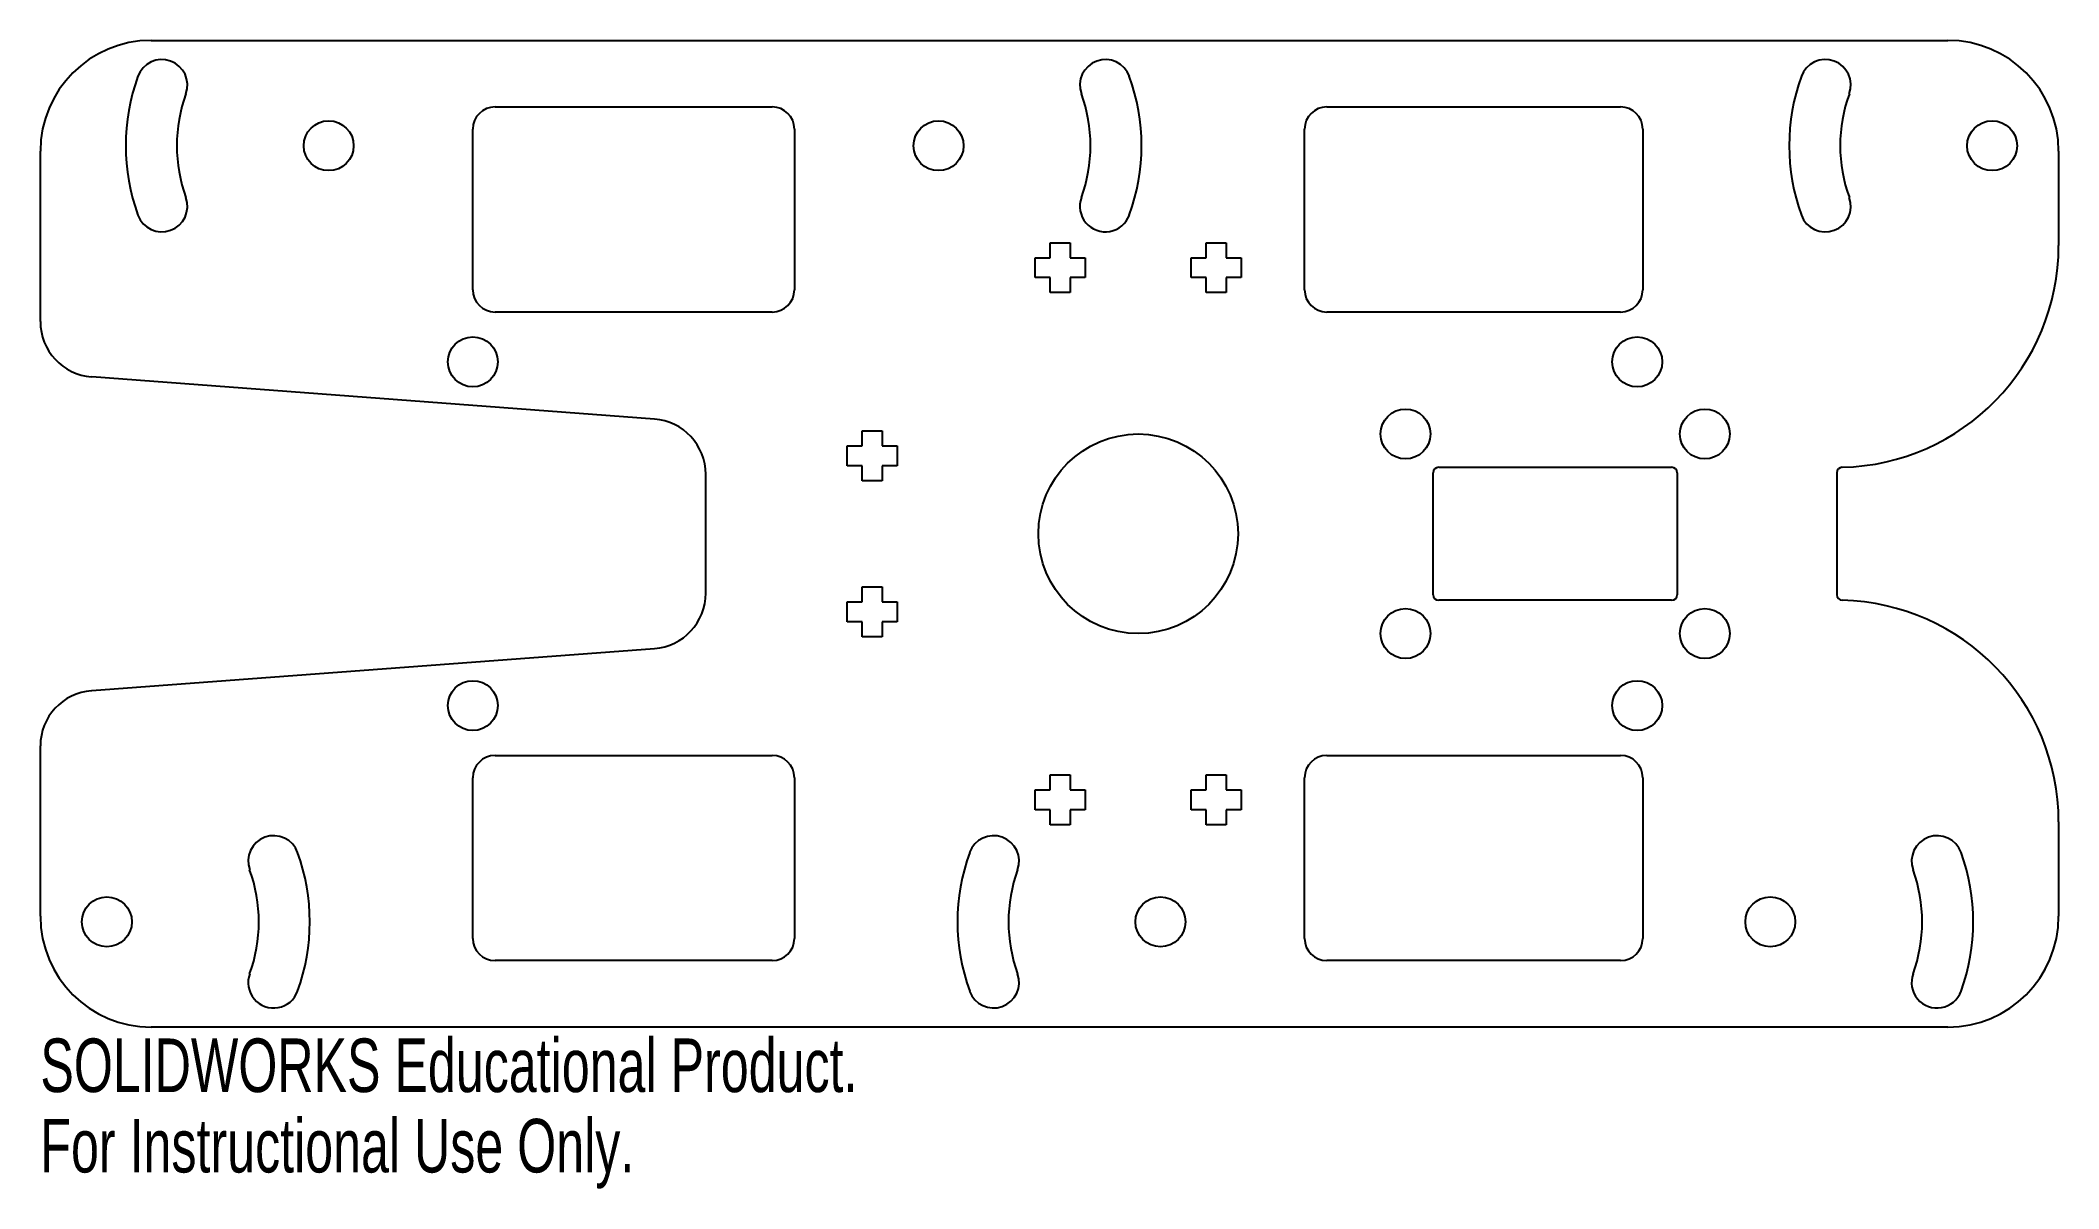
# Model space of a CAD drawing. Header units: millimetres. Extents: x -99 to 83, y -59 to 44.
import ezdxf

# ---------------------------------------------------------------- set-up
doc = ezdxf.new("R2010")
doc.units = ezdxf.units.MM
doc.styles.add('SLDTEXTSTYLE0', font='TXT', dxfattribs={"width": 0.7})

msp = doc.modelspace()

# ---------------------------------------------------------------- linework, layer by layer
at = {"color": 7, "linetype": 'Continuous', "lineweight": 25}
for p, q in [((-89, 44.5), (73, 44.5)), ((-58, 38.5), (-33, 38.5)), ((17, 38.5), (43.5, 38.5)), ((-60, 22), (-60, 36.5)), ((-31, 36.5), (-31, 22)), ((15, 22), (15, 36.5)), ((45.5, 36.5), (45.5, 22)), ((-99, 19.14), (-99, 34.5)), ((83, 34.5), (83, 25.99)), ((-7.93, 24.9), (-7.93, 26.25)), ((-7.93, 26.25), (-6.13, 26.25)), ((-6.13, 26.25), (-6.13, 24.9)), ((6.13, 24.9), (6.13, 26.25)), ((6.13, 26.25), (7.93, 26.25)), ((7.93, 26.25), (7.93, 24.9)), ((-9.28, 24.9), (-7.93, 24.9)), ((-9.28, 23.1), (-9.28, 24.9)), ((-6.13, 24.9), (-4.78, 24.9)), ((-4.78, 24.9), (-4.78, 23.1)), ((4.78, 23.1), (4.78, 24.9)), ((4.78, 24.9), (6.13, 24.9)), ((7.93, 24.9), (9.28, 24.9)), ((9.28, 24.9), (9.28, 23.1)), ((-7.93, 23.1), (-9.28, 23.1)), ((-7.93, 21.75), (-7.93, 23.1)), ((-4.78, 23.1), (-6.13, 23.1)), ((-6.13, 23.1), (-6.13, 21.75)), ((6.13, 23.1), (4.78, 23.1)), ((6.13, 21.75), (6.13, 23.1)), ((9.28, 23.1), (7.93, 23.1)), ((7.93, 23.1), (7.93, 21.75)), ((-6.13, 21.75), (-7.93, 21.75)), ((7.93, 21.75), (6.13, 21.75)), ((-33, 20), (-58, 20)), ((43.5, 20), (17, 20)), ((-43.63, 10.35), (-94.37, 14.15)), ((-24.9, 7.93), (-24.9, 9.28)), ((-24.9, 9.28), (-23.1, 9.28)), ((-23.1, 9.28), (-23.1, 7.93)), ((-26.25, 7.93), (-24.9, 7.93)), ((-26.25, 6.13), (-26.25, 7.93)), ((-23.1, 7.93), (-21.75, 7.93)), ((-21.75, 7.93), (-21.75, 6.13)), ((-24.9, 6.13), (-26.25, 6.13)), ((-24.9, 4.78), (-24.9, 6.13)), ((-21.75, 6.13), (-23.1, 6.13)), ((-23.1, 6.13), (-23.1, 4.78)), ((26.6, -5.5), (26.6, 5.5)), ((27.1, 6), (48.1, 6)), ((48.6, 5.5), (48.6, -5.5)), ((63, 5.5), (63, -5.5)), ((-39, -5.36), (-39, 5.36)), ((-23.1, 4.78), (-24.9, 4.78)), ((-24.9, -6.13), (-24.9, -4.78)), ((-24.9, -4.78), (-23.1, -4.78)), ((-23.1, -4.78), (-23.1, -6.13)), ((-26.25, -7.93), (-26.25, -6.13)), ((-26.25, -6.13), (-24.9, -6.13)), ((-23.1, -6.13), (-21.75, -6.13)), ((-21.75, -6.13), (-21.75, -7.93)), ((48.1, -6), (27.1, -6)), ((-24.9, -7.93), (-26.25, -7.93)), ((-24.9, -9.28), (-24.9, -7.93)), ((-21.75, -7.93), (-23.1, -7.93)), ((-23.1, -7.93), (-23.1, -9.28)), ((-94.37, -14.15), (-43.63, -10.35)), ((-23.1, -9.28), (-24.9, -9.28)), ((-99, -34.5), (-99, -19.14)), ((-58, -20), (-33, -20)), ((17, -20), (43.5, -20)), ((-7.93, -23.1), (-7.93, -21.75)), ((-7.93, -21.75), (-6.13, -21.75)), ((-6.13, -21.75), (-6.13, -23.1)), ((6.13, -23.1), (6.13, -21.75)), ((6.13, -21.75), (7.93, -21.75)), ((7.93, -21.75), (7.93, -23.1)), ((-60, -36.5), (-60, -22)), ((-31, -22), (-31, -36.5)), ((-9.28, -24.9), (-9.28, -23.1)), ((-9.28, -23.1), (-7.93, -23.1)), ((-6.13, -23.1), (-4.78, -23.1)), ((-4.78, -23.1), (-4.78, -24.9)), ((4.78, -24.9), (4.78, -23.1)), ((4.78, -23.1), (6.13, -23.1)), ((7.93, -23.1), (9.28, -23.1)), ((9.28, -23.1), (9.28, -24.9)), ((15, -36.5), (15, -22)), ((45.5, -22), (45.5, -36.5)), ((-7.93, -24.9), (-9.28, -24.9)), ((-7.93, -26.25), (-7.93, -24.9)), ((-4.78, -24.9), (-6.13, -24.9)), ((-6.13, -24.9), (-6.13, -26.25)), ((6.13, -24.9), (4.78, -24.9)), ((6.13, -26.25), (6.13, -24.9)), ((9.28, -24.9), (7.93, -24.9)), ((7.93, -24.9), (7.93, -26.25)), ((-6.13, -26.25), (-7.93, -26.25)), ((7.93, -26.25), (6.13, -26.25)), ((83, -25.99), (83, -34.5)), ((-33, -38.5), (-58, -38.5)), ((43.5, -38.5), (17, -38.5)), ((73, -44.5), (-89, -44.5))]:
    msp.add_line(p, q, dxfattribs=at)
for centre, radius in [((-73, 35), 2.25), ((-18, 35), 2.25), ((77, 35), 2.25), ((-60, 15.5), 2.25), ((45, 15.5), 2.25), ((24.1, 9), 2.25), ((51.1, 9), 2.25), ((0, 0), 9), ((24.1, -9), 2.25), ((51.1, -9), 2.25), ((-60, -15.5), 2.25), ((45, -15.5), 2.25), ((-93, -35), 2.25), ((2, -35), 2.25), ((57, -35), 2.25)]:
    msp.add_circle(centre, radius, dxfattribs=at)
for centre, radius, start, end in [((-89, 34.5), 10, 90, 180), ((73, 34.5), 10, 0, 90), ((-88.04, 40.47), 2.3, 340, 160), ((-2.96, 40.47), 2.3, 20, 200), ((61.96, 40.47), 2.3, 340, 160), ((-73, 35), 18.3, 160, 200), ((-18, 35), 18.3, 340, 20), ((77, 35), 18.3, 160, 200), ((-73, 35), 13.7, 160, 200), ((-58, 36.5), 2, 90, 180), ((-33, 36.5), 2, 0, 90), ((-18, 35), 13.7, 340, 20), ((17, 36.5), 2, 90, 180), ((43.5, 36.5), 2, 0, 90), ((77, 35), 13.7, 160, 200), ((-88.04, 29.53), 2.3, 200, 20), ((-2.96, 29.53), 2.3, 160, 340), ((61.96, 29.53), 2.3, 200, 20), ((63, 25.99), 20, 271.3976, 0), ((-58, 22), 2, 180, 270), ((-33, 22), 2, 270, 0), ((17, 22), 2, 180, 270), ((43.5, 22), 2, 270, 0), ((-94, 19.14), 5, 180, 265.7108), ((-44, 5.36), 5, 0, 85.7108), ((27.1, 5.5), 0.5, 90, 180), ((48.1, 5.5), 0.5, 0, 90), ((63.5, 5.5), 0.5, 91.3976, 180), ((-44, -5.36), 5, 274.2892, 0), ((27.1, -5.5), 0.5, 180, 270), ((48.1, -5.5), 0.5, 270, 0), ((63.5, -5.5), 0.5, 180, 268.6024), ((63, -25.99), 20, 0, 88.6024), ((-94, -19.14), 5, 94.2892, 180), ((-58, -22), 2, 90, 180), ((-33, -22), 2, 0, 90), ((17, -22), 2, 90, 180), ((43.5, -22), 2, 0, 90), ((-77.96, -29.53), 2.3, 20, 200), ((-13.04, -29.53), 2.3, 340, 160), ((72.04, -29.53), 2.3, 20, 200), ((-93, -35), 18.3, 340, 20), ((2, -35), 18.3, 160, 200), ((57, -35), 18.3, 340, 20), ((-93, -35), 13.7, 340, 20), ((2, -35), 13.7, 160, 200), ((57, -35), 13.7, 340, 20), ((-89, -34.5), 10, 180, 270), ((73, -34.5), 10, 270, 0), ((-58, -36.5), 2, 180, 270), ((-33, -36.5), 2, 270, 0), ((17, -36.5), 2, 180, 270), ((43.5, -36.5), 2, 270, 0), ((-77.96, -40.47), 2.3, 160, 340), ((-13.04, -40.47), 2.3, 200, 20), ((72.04, -40.47), 2.3, 160, 340)]:
    msp.add_arc(centre, radius, start, end, dxfattribs=at)

# ---------------------------------------------------------------- texts
at = {"color": 7, "linetype": 'Continuous', "char_height": 4.8336, "attachment_point": 1, "style": 'SLDTEXTSTYLE0'}
for s, insert in [('SOLIDWORKS Educational Product.', (-99, -45.52)), ('For Instructional Use Only.', (-99, -52.77))]:
    msp.add_mtext(s, dxfattribs=dict(at, insert=insert))

doc.saveas('drawing.dxf')
